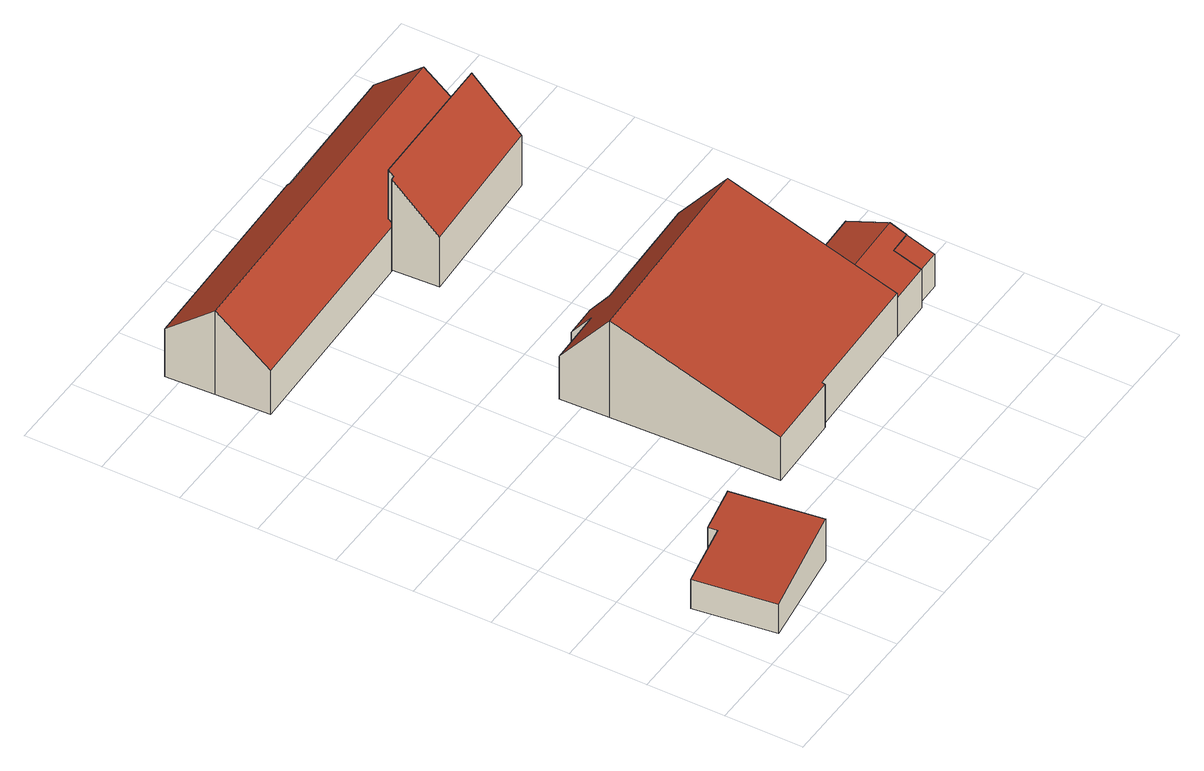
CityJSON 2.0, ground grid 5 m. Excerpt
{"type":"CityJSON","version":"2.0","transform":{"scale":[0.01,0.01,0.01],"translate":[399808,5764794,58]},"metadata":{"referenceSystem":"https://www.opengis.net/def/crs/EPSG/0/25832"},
"CityObjects":{
"building1":{"type":"Building","attributes":{"Gemeindeschluessel":"05515000","Geometrietyp2DReferenz":"3000","function":"31001_1310","roofType":"2100","measuredHeight":3.05},"geometry":[{"type":"Solid","lod":"2","boundaries":[[[[0,1,2,3]],[[4,5,1,0]],[[6,7,5,4]],[[8,9,7,6]],[[10,11,9,8]],[[3,2,11,10]],[[8,6,4,0,3,10]],[[1,5,7,9,11,2]]]],"semantics":{"surfaces":[{"type":"WallSurface"},{"type":"RoofSurface"},{"type":"GroundSurface"}],"values":[[0,0,0,0,0,0,1,2]]}}]},
"building2":{"type":"Building","attributes":{"Gemeindeschluessel":"05515000","Geometrietyp2DReferenz":"3000","function":"31001_1000"},"address":[{"country":"Germany","locality":"Münster","thoroughfareNumber":"45","thoroughfareName":"Rösteberg"}],"children":["building2-1","building2-2"]},
"building2-1":{"type":"BuildingPart","attributes":{"roofType":"3100","measuredHeight":7.08},"parents":["building2"],"geometry":[{"type":"Solid","lod":"2","boundaries":[[[[12,13,14,15]],[[16,17,13,12]],[[18,19,17,16]],[[20,21,19,18]],[[22,23,24,21,20]],[[25,26,27,28,29]],[[30,31,26,25]],[[32,33,31,30]],[[34,35,33,32]],[[36,37,35,34]],[[38,39,37,36]],[[15,14,39,38]],[[32,30,25,29,22,20,34]],[[18,16,12,15,38,36,34,20]],[[13,17,19,21,24,40,27,26,31,33,35,37,39,14]],[[28,41,23,22,29]],[[27,40,41,28]],[[40,24,23,41]]]],"semantics":{"surfaces":[{"type":"WallSurface"},{"type":"RoofSurface"},{"type":"GroundSurface"},{"type":"ClosureSurface"}],"values":[[0,0,0,0,0,0,0,0,0,0,0,0,1,1,2,0,3,3]]}}]},
"building2-2":{"type":"BuildingPart","attributes":{"roofType":"3100","measuredHeight":3.88},"parents":["building2"],"geometry":[{"type":"Solid","lod":"2","boundaries":[[[[42,43,44,45]],[[46,47,43,42]],[[48,49,47,46]],[[28,27,49,48]],[[50,51,24,23]],[[45,44,51,50]],[[28,48,46,42,45,41]],[[50,23,41,45]],[[43,47,49,27,40,24,51,44]],[[27,28,41,40]],[[24,40,41,23]]]],"semantics":{"surfaces":[{"type":"WallSurface"},{"type":"RoofSurface"},{"type":"GroundSurface"},{"type":"ClosureSurface"}],"values":[[0,0,0,0,0,0,1,1,2,3,3]]}}]},
"building3":{"type":"Building","attributes":{"Gemeindeschluessel":"05515000","Geometrietyp2DReferenz":"3000","function":"31001_2460","roofType":"3100","measuredHeight":6.11},"geometry":[{"type":"Solid","lod":"2","boundaries":[[[[52,53,54,55]],[[56,57,53,52]],[[58,59,57,56]],[[60,61,59,58]],[[62,63,61,60]],[[64,65,63,62]],[[66,67,65,64]],[[68,69,67,66]],[[70,71,69,68]],[[72,73,71,70]],[[55,54,73,72]],[[66,64,62,60,58,68]],[[56,52,55,72,70,68,58]],[[53,57,59,61,63,65,67,69,71,73,54]]]],"semantics":{"surfaces":[{"type":"WallSurface"},{"type":"RoofSurface"},{"type":"GroundSurface"}],"values":[[0,0,0,0,0,0,0,0,0,0,0,1,1,2]]}}]},
"building4":{"type":"Building","attributes":{"Gemeindeschluessel":"05515000","Geometrietyp2DReferenz":"3000","function":"51009_1610","roofType":"2100","measuredHeight":6.98},"geometry":[{"type":"Solid","lod":"2","boundaries":[[[[74,75,76,77]],[[78,79,75,74]],[[80,81,79,78]],[[82,83,81,80]],[[84,85,83,82]],[[77,76,85,84]],[[82,80,78,74,77,84]],[[75,79,81,83,85,76]]]],"semantics":{"surfaces":[{"type":"WallSurface"},{"type":"RoofSurface"},{"type":"GroundSurface"}],"values":[[0,0,0,0,0,0,1,2]]}}]},
"building5":{"type":"Building","attributes":{"Gemeindeschluessel":"05515000","Geometrietyp2DReferenz":"3000","function":"51009_1610","roofType":"2100","measuredHeight":3.01},"geometry":[{"type":"Solid","lod":"2","boundaries":[[[[86,87,88,89]],[[90,91,87,86]],[[92,93,91,90]],[[89,88,93,92]],[[90,86,89,92]],[[87,91,93,88]]]],"semantics":{"surfaces":[{"type":"WallSurface"},{"type":"RoofSurface"},{"type":"GroundSurface"}],"values":[[0,0,0,0,1,2]]}}]}
},
"vertices":[
[155,51,317],[155,51,106],[807,142,106],[807,142,411],[83,573,317],[83,573,106],[459,625,371],[459,625,106],[451,686,371],[451,686,106],[726,724,411],[726,724,106],
[1809,2264,219],[1809,2264,62],[1598,2257,62],[1598,2257,218],[1814,2139,377],[1814,2139,62],[2592,2168,383],[2592,2168,62],[2603,1861,769],[2603,1861,62],[2622,1358,585],[2622,1358,340],[2622,1358,62],[1796,764,381],[1796,764,62],[2644,797,62],[2644,797,342],[2644,797,380],[1796,747,375],[1796,747,62],[1293,727,376],[1293,727,62],[1254,1802,769],[1254,1802,62],[1242,2118,372],[1242,2118,62],[1603,2131,376],[1603,2131,62],[2633,1076,62],[2633,1076,450],
[3062,988,409],[3062,988,62],[3059,1094,62],[3059,1094,450],[2912,983,410],[2912,983,62],[2921,808,341],[2921,808,62],[3050,1373,341],[3050,1373,62],
[1713,3480,341],[1713,3480,18],[1738,3482,18],[1738,3482,342],[353,3433,336],[353,3433,18],[338,3781,629],[338,3781,18],[323,4096,363],[323,4096,18],[1706,4144,357],[1706,4144,18],[1707,4129,370],[1707,4129,18],[2654,4163,365],[2654,4163,18],[2665,3850,629],[2665,3850,18],[2676,3549,375],[2676,3549,18],[1737,3516,370],[1737,3516,18],
[1728,3179,393],[1728,3179,30],[2682,3232,30],[2682,3232,399],[1713,3480,693],[1713,3480,30],[1738,3482,694],[1738,3482,30],[1737,3516,728],[1737,3516,30],[2676,3549,715],[2676,3549,30],
[3067,811,341],[3067,811,108],[3062,988,108],[3062,988,408],[2921,808,342],[2921,808,108],[2912,983,408],[2912,983,108]
]}
